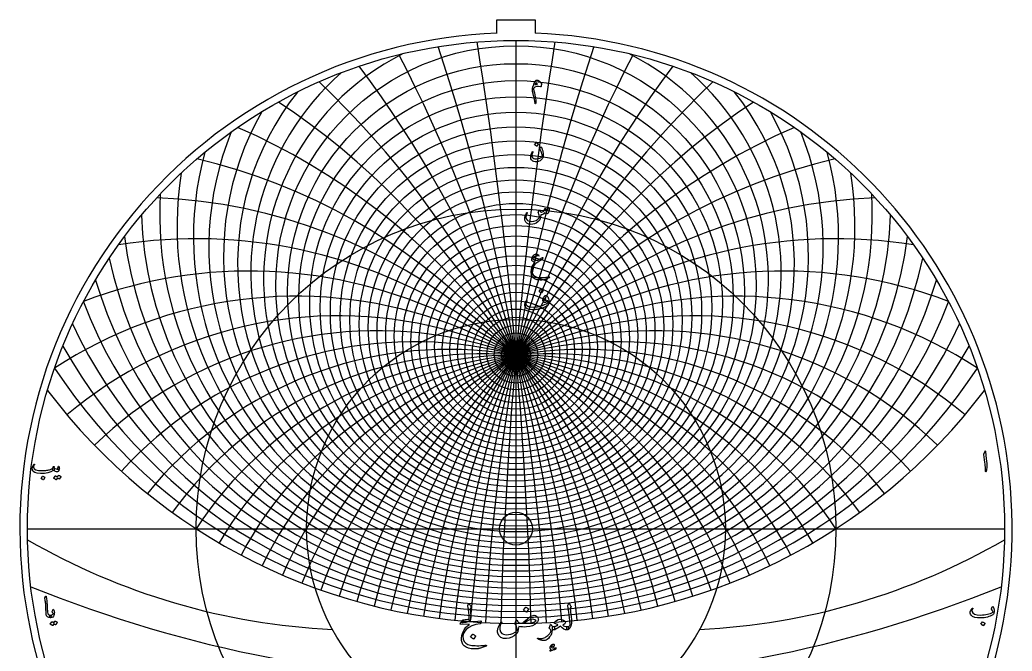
# Model space of a CAD drawing. Header units: millimetres. Extents: x -128 to 128, y -128 to 131.
# Drawn here: x -128 to 127.9, y -31.6 to 131.3 of the extents above; entities that cross this region are included whole.
import ezdxf

# ---------------------------------------------------------------- set-up
doc = ezdxf.new("R2010")
doc.units = ezdxf.units.MM
for name, color, linetype in [('CUT_INNER', 6, 'Continuous'), ('CUT_OUTER', 1, 'Continuous'), ('ENGRAVE', 7, 'Continuous'), ('ENGRAVE_FINE', 8, 'Continuous'), ('TEXT', 5, 'Continuous')]:
    doc.layers.add(name, color=color, linetype=linetype)

msp = doc.modelspace()

# ---------------------------------------------------------------- linework, layer by layer
at = {"layer": 'CUT_INNER'}
msp.add_circle((0, 0), 4.25, dxfattribs=at)
at = {"layer": 'CUT_OUTER'}
for points in [[(-4.9, 131.31), (4.9, 131.31), (4.9, 127.86)], [(-4.9, 127.86), (-4.9, 131.31)]]:
    msp.add_lwpolyline(points, dxfattribs=at)
for start, end in [(92.1944, 185.9767), (185.9764, 87.8052)]:
    msp.add_arc((0, 0), 127.95, start, end, dxfattribs=at)
at = {"layer": 'ENGRAVE'}
for points in [[(0, -126), (0, 126)], [(-126, 0), (126, 0)]]:
    msp.add_lwpolyline(points, dxfattribs=at)
for centre, radius in [((0, 0), 126), ((0, 58.25), 53.21), ((0, 52.78), 40.45), ((0, 0), 82.48), ((0, 49.04), 29.23), ((0, 46.6), 19), ((0, 0), 53.99), ((0, 45.23), 9.36), ((0, 44.78), 1.68)]:
    msp.add_circle(centre, radius, dxfattribs=at)
for centre, radius, start, end in [((0, 66.22), 68.38, 131.1726, 48.8274), ((0, 78.01), 87.41, 170.9343, 9.0657), ((0, 96.3), 113.08, 196.499, 343.501), ((0, -53.56), 98.34, 33, 147), ((0, -53.56), 98.34, 33, 147), ((0, 127.01), 151.44, 217.0703, 322.9297), ((-39.28, 146.59), 172.73, 239.8752, 267.3233), ((39.28, 146.59), 172.73, 272.6767, 300.1248)]:
    msp.add_arc(centre, radius, start, end, dxfattribs=at)
at = {"layer": 'ENGRAVE_FINE'}
for centre, radius in [((0, 62.67), 61.95), ((0, 61.08), 58.92), ((0, 59.62), 56.01), ((0, 56.99), 50.5), ((0, 55.82), 47.87), ((0, 54.73), 45.33), ((0, 53.71), 42.86), ((0, 51.91), 38.1), ((0, 51.1), 35.81), ((0, 50.36), 33.58), ((0, 49.67), 31.38), ((0, 48.45), 27.12), ((0, 47.92), 25.05), ((0, 47.44), 23.01), ((0, 47), 20.99), ((0, 46.25), 17.04), ((0, 45.93), 15.1), ((0, 45.66), 13.17), ((0, 45.42), 11.26), ((0, 45.07), 7.48), ((0, 44.94), 5.6), ((0, 44.85), 3.73), ((0, 44.8), 1.86)]:
    msp.add_circle(centre, radius, dxfattribs=at)
for centre, radius, start, end in [((-1124.08, -53.56), 1128.37, 1.48193, 9.13609), ((-1124.08, -53.56), 1128.37, 1.48193, 9.13609), ((1124.08, -53.56), 1128.37, 170.86391, 178.51807), ((1124.08, -53.56), 1128.37, 170.86391, 178.51807), ((-557.74, -53.56), 566.34, 2.969, 18.3133), ((-557.74, -53.56), 566.34, 2.969, 18.3133), ((557.74, -53.56), 566.34, 161.6867, 177.031), ((557.74, -53.56), 566.34, 161.6867, 177.031), ((0, 64.37), 65.09, 116.5717, 63.4283), ((-367.03, -53.56), 379.97, 4.4665, 27.5739), ((-367.03, -53.56), 379.97, 4.4665, 27.5739), ((367.03, -53.56), 379.97, 152.4261, 175.5335), ((367.03, -53.56), 379.97, 152.4261, 175.5335), ((-270.2, -53.56), 287.54, 5.9797, 36.9623), ((-270.2, -53.56), 287.54, 5.9797, 36.9623), ((270.2, -53.56), 287.54, 143.0377, 174.0203), ((270.2, -53.56), 287.54, 143.0377, 174.0203), ((-210.9, -53.56), 232.7, 7.5143, 46.5263), ((-210.9, -53.56), 232.7, 7.5143, 46.5263), ((210.9, -53.56), 232.7, 133.4737, 172.4857), ((210.9, -53.56), 232.7, 133.4737, 172.4857), ((0, 68.21), 71.81, 141.7366, 38.2634), ((-170.34, -53.56), 196.69, 9.0761, 56.3178), ((-170.34, -53.56), 196.69, 9.0761, 56.3178), ((170.34, -53.56), 196.69, 123.6822, 170.9239), ((170.34, -53.56), 196.69, 123.6822, 170.9239), ((0, 70.37), 75.41, 150.4303, 29.5697), ((0, 72.71), 79.2, 157.984, 22.016), ((-140.45, -53.56), 171.46, 10.6714, 66.3938), ((-140.45, -53.56), 171.46, 10.6714, 66.3938), ((140.45, -53.56), 171.46, 113.6062, 169.3286), ((140.45, -53.56), 171.46, 113.6062, 169.3286), ((0, 75.25), 83.19, 164.7509, 15.2491), ((-117.2, -53.56), 153, 12.3069, 76.8163), ((-117.2, -53.56), 153, 12.3069, 76.8163), ((117.2, -53.56), 153, 103.1837, 167.6931), ((117.2, -53.56), 153, 103.1837, 167.6931), ((-98.34, -53.56), 139.08, 13.99, 87.6507), ((-98.34, -53.56), 139.08, 13.99, 87.6507), ((0, 81.03), 91.89, 176.6642, 3.3358), ((98.34, -53.56), 139.08, 92.3493, 166.01), ((98.34, -53.56), 139.08, 92.3493, 166.01), ((0, 84.33), 96.65, 182.0292, 357.9708), ((-82.52, -53.56), 128.38, 15.7286, 98.9627), ((-82.52, -53.56), 128.38, 15.7286, 98.9627), ((0, 87.94), 101.74, 187.0934, 352.9066), ((82.52, -53.56), 128.38, 81.0373, 164.2714), ((82.52, -53.56), 128.38, 81.0373, 164.2714), ((0, 91.92), 107.2, 191.9044, 348.0956), ((-68.86, -53.56), 120.06, 17.5318, 110.8086), ((-68.86, -53.56), 120.06, 17.5318, 110.8086), ((68.86, -53.56), 120.06, 69.1914, 162.4682), ((68.86, -53.56), 120.06, 69.1914, 162.4682), ((-56.78, -53.56), 113.56, 19.4096, 123.2192), ((-56.78, -53.56), 113.56, 19.4096, 123.2192), ((56.78, -53.56), 113.56, 56.7808, 160.5904), ((56.78, -53.56), 113.56, 56.7808, 160.5904), ((0, 101.16), 119.44, 200.9064, 339.0936), ((-45.86, -53.56), 108.51, 21.3731, 130.1267), ((-45.86, -53.56), 108.51, 21.3731, 130.1267), ((45.86, -53.56), 108.51, 49.8733, 158.6269), ((45.86, -53.56), 108.51, 49.8733, 158.6269), ((0, 106.56), 126.36, 205.1497, 334.8503), ((-35.79, -53.56), 104.66, 23.4353, 134.1397), ((-35.79, -53.56), 104.66, 23.4353, 134.1397), ((35.79, -53.56), 104.66, 45.8603, 156.5647), ((35.79, -53.56), 104.66, 45.8603, 156.5647), ((0, 112.59), 133.92, 209.2481, 330.7519), ((-26.35, -53.56), 101.81, 25.6107, 137.7835), ((-26.35, -53.56), 101.81, 25.6107, 137.7835), ((-17.34, -53.56), 99.86, 27.9163, 141.1126), ((-17.34, -53.56), 99.86, 27.9163, 141.1126), ((17.34, -53.56), 99.86, 38.8874, 152.0837), ((17.34, -53.56), 99.86, 38.8874, 152.0837), ((26.35, -53.56), 101.81, 42.2165, 154.3893), ((26.35, -53.56), 101.81, 42.2165, 154.3893), ((-8.6, -53.56), 98.72, 30.3718, 144.1721), ((-8.6, -53.56), 98.72, 30.3718, 144.1721), ((8.6, -53.56), 98.72, 35.8279, 149.6282), ((8.6, -53.56), 98.72, 35.8279, 149.6282), ((0, 119.36), 142.23, 213.2172, 326.7828), ((0, 293.57), 332.91, 247.9257, 292.0743)]:
    msp.add_arc(centre, radius, start, end, dxfattribs=at)
at = {"layer": 'TEXT'}
for points in [[(4.51, 114.33), (4.53, 114.44), (4.56, 114.56), (4.58, 114.67), (4.61, 114.79), (4.65, 114.9), (4.68, 115.01), (4.73, 115.12), (4.78, 115.23), (4.88, 115.42), (4.99, 115.57), (5.11, 115.68), (5.23, 115.74), (5.41, 115.77), (5.6, 115.74), (5.82, 115.63), (6.05, 115.46), (6.12, 115.4), (6.18, 115.35), (6.24, 115.29), (6.3, 115.23), (6.36, 115.16), (6.41, 115.1), (6.47, 115.03), (6.53, 114.97), (6.55, 114.93), (6.57, 114.89), (6.58, 114.85), (6.58, 114.81), (6.56, 114.67), (6.54, 114.53), (6.51, 114.42), (6.5, 114.32), (6.48, 114.23), (6.47, 114.17), (6.45, 114.12), (6.45, 114.1), (6.42, 114.06), (6.4, 114.04), (6.36, 114.03), (6.32, 114.04), (5.76, 114.12), (5.27, 114.07), (4.86, 113.9), (4.51, 113.6), (4.49, 113.57), (4.48, 113.53), (4.47, 113.49), (4.48, 113.46), (4.61, 112.97), (4.73, 112.46), (4.85, 111.93), (4.96, 111.38), (5.08, 110.64), (5.14, 110.11), (5.11, 109.79), (5.02, 109.67), (4.98, 109.68), (4.94, 109.71), (4.92, 109.77), (4.91, 109.86), (4.89, 110.03), (4.86, 110.22), (4.83, 110.41), (4.8, 110.61), (4.76, 110.82), (4.71, 111.03), (4.66, 111.25), (4.6, 111.48), (4.42, 112.23), (4.29, 112.83), (4.23, 113.27), (4.23, 113.56), (4.25, 113.69), (4.28, 113.81), (4.31, 113.92), (4.34, 114.03), (4.38, 114.12), (4.42, 114.2), (4.47, 114.27), (4.51, 114.33)], [(4.89, 114.6), (4.96, 114.62), (5.03, 114.65), (5.1, 114.67), (5.18, 114.69), (5.26, 114.71), (5.35, 114.73), (5.43, 114.74), (5.52, 114.76), (5.4, 114.85), (5.29, 114.91), (5.2, 114.94), (5.12, 114.94), (5.04, 114.89), (4.97, 114.82), (4.92, 114.72), (4.89, 114.6)], [(6.5, 98.51), (6.56, 98.39), (6.62, 98.26), (6.68, 98.13), (6.74, 97.99), (6.79, 97.85), (6.84, 97.69), (6.88, 97.53), (6.92, 97.37), (6.96, 97.2), (6.99, 97.04), (7.01, 96.87), (7.02, 96.71), (7.02, 96.55), (7.02, 96.39), (7, 96.23), (6.98, 96.07), (6.95, 95.9), (6.9, 95.74), (6.84, 95.6), (6.76, 95.47), (6.51, 95.18), (6.19, 94.95), (5.78, 94.8), (5.29, 94.71), (4.94, 94.7), (4.63, 94.75), (4.37, 94.85), (4.14, 95.01), (3.98, 95.21), (3.86, 95.45), (3.8, 95.72), (3.79, 96.02), (3.83, 96.35), (3.92, 96.66), (4.05, 96.96), (4.23, 97.24), (4.26, 97.28), (4.29, 97.29), (4.31, 97.3), (4.34, 97.29), (4.36, 97.26), (4.37, 97.23), (4.36, 97.19), (4.33, 97.14), (4.15, 96.78), (4.06, 96.46), (4.07, 96.17), (4.16, 95.92), (4.33, 95.71), (4.57, 95.57), (4.88, 95.48), (5.25, 95.45), (5.71, 95.5), (6.12, 95.62), (6.48, 95.81), (6.79, 96.08), (6.79, 96.09), (6.8, 96.11), (6.8, 96.12), (6.8, 96.15), (6.79, 96.33), (6.75, 96.54), (6.69, 96.78), (6.59, 97.05), (6.54, 97.19), (6.49, 97.32), (6.44, 97.44), (6.39, 97.54), (6.34, 97.64), (6.29, 97.73), (6.25, 97.81), (6.21, 97.87), (6.18, 97.91), (6.17, 97.94), (6.17, 97.97), (6.18, 98), (6.39, 98.54), (6.41, 98.57), (6.44, 98.57), (6.47, 98.56), (6.5, 98.51)], [(5.16, 99.6), (5.17, 99.61), (5.18, 99.62), (5.2, 99.62), (5.22, 99.62), (5.36, 99.56), (5.49, 99.49), (5.62, 99.41), (5.73, 99.31), (5.75, 99.3), (5.75, 99.28), (5.75, 99.27), (5.74, 99.25), (5.4, 98.7), (5.39, 98.69), (5.37, 98.69), (5.35, 98.69), (5.33, 98.71), (5.31, 98.72), (5.27, 98.75), (5.23, 98.77), (5.17, 98.81), (5.11, 98.85), (5.02, 98.91), (4.93, 98.96), (4.82, 99.03), (4.8, 99.04), (4.8, 99.05), (4.8, 99.06), (4.8, 99.07)], [(8.28, 82.85), (8.29, 82.89), (8.31, 82.91), (8.33, 82.92), (8.35, 82.93), (8.38, 82.92), (8.41, 82.91), (8.43, 82.89), (8.45, 82.87), (8.49, 82.78), (8.52, 82.66), (8.54, 82.53), (8.54, 82.37), (8.53, 82.12), (8.48, 81.88), (8.4, 81.65), (8.29, 81.43), (8.25, 81.38), (8.21, 81.34), (8.16, 81.31), (8.11, 81.29), (7.94, 81.28), (7.75, 81.31), (7.54, 81.39), (7.32, 81.5), (7.14, 81.25), (6.92, 81.08), (6.67, 81), (6.39, 81), (6.38, 80.85), (6.36, 80.7), (6.35, 80.56), (6.33, 80.43), (6.3, 80.3), (6.27, 80.17), (6.24, 80.05), (6.2, 79.93), (6.11, 79.72), (5.99, 79.52), (5.84, 79.34), (5.66, 79.17), (5.24, 78.89), (4.79, 78.69), (4.32, 78.58), (3.83, 78.55), (3.27, 78.63), (2.83, 78.82), (2.5, 79.14), (2.29, 79.59), (2.27, 79.75), (2.26, 79.94), (2.28, 80.15), (2.32, 80.4), (2.39, 80.67), (2.49, 80.95), (2.61, 81.24), (2.77, 81.55), (2.78, 81.57), (2.79, 81.58), (2.81, 81.59), (2.83, 81.59), (2.85, 81.59), (2.87, 81.58), (2.88, 81.57), (2.9, 81.56), (2.9, 81.54), (2.91, 81.52), (2.9, 81.5), (2.9, 81.48), (2.7, 81.08), (2.58, 80.75), (2.52, 80.49), (2.53, 80.3), (2.72, 79.88), (3, 79.58), (3.4, 79.39), (3.9, 79.32), (4.6, 79.36), (5.19, 79.54), (5.67, 79.85), (6.05, 80.29), (6.04, 80.58), (6, 80.89), (5.9, 81.21), (5.76, 81.55), (5.75, 81.59), (5.74, 81.62), (5.73, 81.65), (5.74, 81.67), (5.78, 81.75), (5.82, 81.83), (5.85, 81.9), (5.89, 81.96), (5.92, 82.02), (5.95, 82.08), (5.98, 82.12), (6, 82.16), (6.02, 82.18), (6.03, 82.19), (6.05, 82.18), (6.07, 82.17), (6.08, 82.16), (6.09, 82.15), (6.11, 82.13), (6.13, 82.1), (6.15, 82.07), (6.17, 82.03), (6.2, 81.99), (6.23, 81.94), (6.28, 81.85), (6.33, 81.78), (6.37, 81.74), (6.4, 81.72), (6.59, 81.71), (6.78, 81.74), (6.97, 81.82), (7.16, 81.95), (7.22, 82.03), (7.29, 82.17), (7.36, 82.37), (7.42, 82.61), (7.43, 82.64), (7.44, 82.66), (7.46, 82.67), (7.48, 82.69), (7.5, 82.69), (7.52, 82.7), (7.54, 82.69), (7.56, 82.69), (7.59, 82.64), (7.6, 82.56), (7.59, 82.43), (7.57, 82.27), (7.72, 82.18), (7.87, 82.12), (8.04, 82.09), (8.22, 82.09), (8.21, 82.14), (8.21, 82.19), (8.2, 82.22), (8.18, 82.24), (8.16, 82.27), (8.15, 82.29), (8.15, 82.31), (8.15, 82.33)], [(5.02, 70.89), (5.13, 70.92), (5.25, 70.92), (5.39, 70.88), (5.53, 70.81), (5.6, 70.77), (5.67, 70.73), (5.73, 70.68), (5.79, 70.64), (5.84, 70.59), (5.88, 70.55), (5.92, 70.5), (5.95, 70.46), (5.97, 70.42), (5.96, 70.39), (5.93, 70.38), (5.86, 70.39), (5.42, 70.42), (5.02, 70.32), (4.65, 70.1), (4.31, 69.76), (4.3, 69.74), (4.3, 69.72), (4.31, 69.69), (4.33, 69.67), (4.6, 69.47), (4.88, 69.34), (5.19, 69.27), (5.52, 69.28), (5.58, 69.29), (5.66, 69.32), (5.75, 69.36), (5.86, 69.42), (6.07, 69.54), (6.25, 69.65), (6.4, 69.75), (6.53, 69.83), (6.64, 69.89), (6.72, 69.94), (6.79, 69.98), (6.82, 70), (6.88, 70.02), (6.9, 70), (6.91, 69.96), (6.89, 69.88), (6.81, 69.67), (6.74, 69.52), (6.68, 69.42), (6.63, 69.37), (6.48, 69.3), (6.33, 69.22), (6.16, 69.12), (5.98, 69.02), (5.8, 68.9), (5.61, 68.77), (5.41, 68.64), (5.2, 68.49), (4.78, 68.11), (4.46, 67.67), (4.24, 67.17), (4.12, 66.61), (4.12, 66.3), (4.17, 66.01), (4.27, 65.75), (4.43, 65.5), (4.82, 65.18), (5.4, 64.95), (6.17, 64.84), (7.12, 64.82), (7.27, 64.83), (7.43, 64.84), (7.6, 64.86), (7.78, 64.88), (7.97, 64.9), (8.17, 64.93), (8.38, 64.96), (8.61, 65), (8.65, 65.01), (8.68, 65), (8.69, 64.99), (8.7, 64.98), (8.67, 64.91), (8.52, 64.79), (8.27, 64.64), (7.91, 64.46), (7.69, 64.35), (7.5, 64.28), (7.34, 64.23), (7.2, 64.2), (6.69, 64.16), (6.23, 64.16), (5.81, 64.19), (5.44, 64.25), (4.75, 64.51), (4.26, 64.92), (3.98, 65.49), (3.9, 66.21), (3.99, 66.97), (4.18, 67.65), (4.47, 68.23), (4.88, 68.72), (4.62, 68.83), (4.4, 68.95), (4.24, 69.07), (4.12, 69.2), (4.09, 69.25), (4.07, 69.3), (4.06, 69.36), (4.06, 69.42), (4.08, 69.59), (4.12, 69.75), (4.17, 69.9), (4.24, 70.05), (4.41, 70.33), (4.6, 70.57), (4.8, 70.75), (5.02, 70.89)], [(6.33, 61.75), (6.33, 61.76), (6.35, 61.77), (6.36, 61.77), (6.38, 61.77), (6.52, 61.71), (6.66, 61.64), (6.78, 61.56), (6.9, 61.46), (6.91, 61.45), (6.92, 61.43), (6.91, 61.42), (6.91, 61.4), (6.56, 60.85), (6.55, 60.84), (6.54, 60.84), (6.52, 60.84), (6.49, 60.86), (6.47, 60.87), (6.44, 60.9), (6.4, 60.92), (6.34, 60.96), (6.27, 61), (6.19, 61.06), (6.09, 61.11), (5.98, 61.18), (5.97, 61.19), (5.96, 61.2), (5.96, 61.21), (5.97, 61.22)], [(7.61, 60.2), (7.75, 60.21), (7.9, 60.15), (8.04, 60.03), (8.18, 59.84), (8.31, 59.6), (8.41, 59.31), (8.47, 58.97), (8.51, 58.58), (8.51, 58.44), (8.5, 58.31), (8.48, 58.19), (8.44, 58.08), (8.31, 57.86), (8.12, 57.65), (7.87, 57.45), (7.54, 57.26), (7.36, 57.17), (7.18, 57.09), (6.98, 57.01), (6.79, 56.94), (6.58, 56.87), (6.37, 56.81), (6.15, 56.75), (5.93, 56.69), (5.7, 56.65), (5.48, 56.6), (5.26, 56.57), (5.05, 56.54), (4.84, 56.51), (4.64, 56.5), (4.44, 56.49), (4.25, 56.48), (3.44, 56.55), (2.84, 56.76), (2.46, 57.12), (2.3, 57.62), (2.29, 57.74), (2.3, 57.87), (2.32, 58.02), (2.35, 58.19), (2.4, 58.37), (2.47, 58.55), (2.55, 58.72), (2.66, 58.89), (2.68, 58.9), (2.69, 58.92), (2.72, 58.93), (2.74, 58.93), (2.76, 58.93), (2.78, 58.92), (2.8, 58.9), (2.81, 58.88), (2.81, 58.85), (2.81, 58.83), (2.8, 58.81), (2.79, 58.79), (2.59, 58.41), (2.53, 58.08), (2.59, 57.8), (2.79, 57.59), (3.22, 57.36), (3.77, 57.23), (4.42, 57.19), (5.18, 57.24), (5.51, 57.29), (5.85, 57.35), (6.18, 57.43), (6.52, 57.53), (6.85, 57.64), (7.19, 57.77), (7.52, 57.92), (7.86, 58.08), (8.03, 58.18), (8.17, 58.29), (8.26, 58.41), (8.31, 58.54), (8.28, 58.62), (8.24, 58.7), (8.19, 58.78), (8.12, 58.84), (8.11, 58.85), (8.1, 58.84), (8.09, 58.83), (8.07, 58.81), (7.97, 58.64), (7.85, 58.51), (7.72, 58.43), (7.58, 58.38), (7.32, 58.38), (7.12, 58.46), (6.98, 58.61), (6.9, 58.85), (6.9, 59.06), (6.97, 59.31), (7.11, 59.61), (7.31, 59.96), (7.38, 60.05), (7.45, 60.11), (7.53, 60.17), (7.61, 60.2)], [(7.69, 59.18), (7.72, 59.21), (7.72, 59.24), (7.71, 59.27), (7.68, 59.31), (7.56, 59.39), (7.45, 59.4), (7.36, 59.36), (7.28, 59.26), (7.27, 59.23), (7.26, 59.2), (7.27, 59.18), (7.28, 59.16), (7.39, 59.1), (7.49, 59.08), (7.59, 59.1), (7.69, 59.18)], [(120.9, 19.89), (120.98, 20.03), (121.03, 20.08), (121.08, 20.04), (121.11, 19.91), (121.29, 18.01), (121.39, 16.85), (121.42, 15.92), (121.36, 15.22), (121.22, 14.76), (121.19, 14.72), (121.17, 14.7), (121.15, 14.7), (121.13, 14.71), (121.12, 14.73), (121.11, 14.76), (121.1, 14.8), (121.1, 14.84), (121.1, 15.18), (121.09, 15.53), (121.06, 15.91), (121.01, 16.31), (121, 16.41), (120.97, 16.69), (120.92, 17.15), (120.85, 17.78), (120.68, 19.18), (120.67, 19.25), (120.68, 19.32), (120.69, 19.39), (120.71, 19.44)], [(-119.16, 15.73), (-119.15, 15.72), (-119.14, 15.72), (-119.14, 15.71), (-119.13, 15.71), (-119.13, 15.71), (-119.12, 15.7), (-119.11, 15.69), (-119.1, 15.69), (-119.04, 15.61), (-119.02, 15.51), (-119.03, 15.37), (-119.08, 15.21), (-119.13, 15.11), (-119.18, 15.04), (-119.23, 15.02), (-119.28, 15.03), (-119.3, 15.04), (-119.32, 15.05), (-119.34, 15.05), (-119.35, 15.04), (-119.99, 14.69), (-120.75, 14.44), (-121.63, 14.3), (-122.64, 14.26), (-123.45, 14.33), (-124.06, 14.52), (-124.48, 14.82), (-124.69, 15.24), (-124.73, 15.44), (-124.74, 15.63), (-124.72, 15.83), (-124.67, 16.03), (-124.61, 16.2), (-124.53, 16.36), (-124.44, 16.51), (-124.34, 16.64), (-124.32, 16.66), (-124.3, 16.67), (-124.28, 16.67), (-124.25, 16.67), (-124.23, 16.66), (-124.21, 16.65), (-124.2, 16.63), (-124.19, 16.62), (-124.19, 16.6), (-124.19, 16.58), (-124.2, 16.55), (-124.21, 16.52), (-124.33, 16.36), (-124.4, 16.2), (-124.44, 16.04), (-124.43, 15.89), (-124.25, 15.51), (-123.82, 15.23), (-123.15, 15.06), (-122.23, 15.01), (-121.98, 15.01), (-121.73, 15.02), (-121.48, 15.04), (-121.23, 15.07), (-120.98, 15.1), (-120.74, 15.15), (-120.5, 15.2), (-120.26, 15.25), (-120.03, 15.32), (-119.84, 15.39), (-119.69, 15.45), (-119.58, 15.52), (-119.54, 15.55), (-119.51, 15.59), (-119.47, 15.64), (-119.44, 15.7), (-119.41, 15.77), (-119.38, 15.84), (-119.36, 15.91), (-119.33, 16), (-119.32, 16.02), (-119.3, 16.04), (-119.28, 16.06), (-119.25, 16.07), (-119.22, 16.08), (-119.19, 16.08), (-119.17, 16.07), (-119.14, 16.05), (-119.12, 16.03), (-119.11, 15.99), (-119.11, 15.96), (-119.11, 15.91)], [(-119.39, 15.11), (-119.48, 15.19), (-119.52, 15.29), (-119.52, 15.41), (-119.48, 15.55), (-119.4, 15.67), (-119.33, 15.75), (-119.26, 15.78), (-119.2, 15.76), (-118.91, 15.56), (-118.62, 15.43), (-118.33, 15.35), (-118.04, 15.33), (-118.03, 15.33), (-118.02, 15.34), (-118.01, 15.35), (-118.01, 15.36), (-118.02, 15.39), (-118.04, 15.43), (-118.08, 15.48), (-118.13, 15.54), (-118.14, 15.56), (-118.14, 15.58), (-118.15, 15.6), (-118.14, 15.62), (-117.96, 16.15), (-117.95, 16.17), (-117.94, 16.19), (-117.93, 16.2), (-117.91, 16.2), (-117.9, 16.2), (-117.89, 16.19), (-117.87, 16.18), (-117.87, 16.16), (-117.81, 15.99), (-117.77, 15.81), (-117.76, 15.64), (-117.77, 15.47), (-117.81, 15.26), (-117.86, 15.09), (-117.93, 14.95), (-118.01, 14.86), (-118.07, 14.81), (-118.12, 14.77), (-118.17, 14.75), (-118.21, 14.74), (-118.47, 14.73), (-118.76, 14.79), (-119.06, 14.92), (-119.39, 15.11)], [(-122.09, 13.57), (-122.08, 13.58), (-122.07, 13.59), (-122.05, 13.59), (-122.03, 13.59), (-121.88, 13.53), (-121.74, 13.45), (-121.61, 13.37), (-121.48, 13.26), (-121.47, 13.25), (-121.46, 13.23), (-121.47, 13.22), (-121.47, 13.2), (-121.84, 12.61), (-121.85, 12.6), (-121.87, 12.6), (-121.89, 12.6), (-121.92, 12.62), (-121.94, 12.64), (-121.97, 12.66), (-122.02, 12.69), (-122.08, 12.73), (-122.15, 12.78), (-122.24, 12.83), (-122.34, 12.89), (-122.46, 12.96), (-122.47, 12.97), (-122.48, 12.99), (-122.48, 13), (-122.47, 13.01)], [(-118.01, 13.79), (-118, 13.8), (-117.99, 13.81), (-117.97, 13.81), (-117.95, 13.81), (-117.88, 13.78), (-117.8, 13.75), (-117.73, 13.71), (-117.66, 13.67), (-117.59, 13.63), (-117.53, 13.59), (-117.46, 13.54), (-117.4, 13.49), (-117.39, 13.47), (-117.38, 13.46), (-117.39, 13.44), (-117.39, 13.42), (-117.77, 12.83), (-117.78, 12.82), (-117.79, 12.82), (-117.81, 12.83), (-117.84, 12.85), (-117.85, 12.86), (-117.88, 12.88), (-117.92, 12.9), (-117.97, 12.94), (-118.03, 12.97), (-118.1, 13.01), (-118.18, 13.06), (-118.28, 13.12), (-118.57, 12.66), (-118.58, 12.65), (-118.6, 12.64), (-118.62, 12.65), (-118.65, 12.67), (-118.67, 12.68), (-118.7, 12.71), (-118.75, 12.74), (-118.81, 12.78), (-118.88, 12.82), (-118.97, 12.88), (-119.07, 12.94), (-119.19, 13.01), (-119.2, 13.02), (-119.21, 13.03), (-119.21, 13.04), (-119.2, 13.06), (-118.82, 13.62), (-118.81, 13.63), (-118.8, 13.64), (-118.78, 13.64), (-118.76, 13.64), (-118.69, 13.61), (-118.63, 13.59), (-118.57, 13.56), (-118.51, 13.53), (-118.45, 13.5), (-118.4, 13.46), (-118.34, 13.42), (-118.29, 13.38)], [(-121.24, -17.38), (-121.22, -17.36), (-121.21, -17.34), (-121.2, -17.34), (-121.18, -17.34), (-121.17, -17.35), (-121.15, -17.38), (-121.14, -17.43), (-121.12, -17.5), (-121.06, -18.08), (-121.01, -18.61), (-120.97, -19.1), (-120.94, -19.55), (-120.92, -19.93), (-120.9, -20.28), (-120.89, -20.58), (-120.87, -20.84), (-120.86, -21.07), (-120.85, -21.25), (-120.84, -21.4), (-120.84, -21.5), (-120.77, -21.82), (-120.62, -22.05), (-120.38, -22.2), (-120.06, -22.26), (-119.97, -22.28), (-119.92, -22.34), (-119.89, -22.42), (-119.9, -22.54), (-119.94, -22.72), (-119.98, -22.85), (-120.02, -22.93), (-120.06, -22.96), (-120.51, -22.9), (-120.84, -22.72), (-121.05, -22.43), (-121.15, -22.01), (-121.16, -21.82), (-121.17, -21.62), (-121.19, -21.42), (-121.2, -21.22), (-121.21, -21.02), (-121.21, -20.82), (-121.22, -20.62), (-121.23, -20.42), (-121.25, -20.04), (-121.27, -19.69), (-121.29, -19.38), (-121.32, -19.11), (-121.36, -18.86), (-121.41, -18.58), (-121.45, -18.29), (-121.51, -17.98), (-121.52, -17.92), (-121.52, -17.87), (-121.51, -17.83), (-121.49, -17.79)], [(-12.04, -22.98), (-12.06, -22.7), (-12.09, -22.41), (-12.12, -22.1), (-12.15, -21.78), (-12.19, -21.44), (-12.24, -21.09), (-12.29, -20.72), (-12.34, -20.33), (-12.46, -19.93), (-12.46, -19.88), (-12.45, -19.83), (-12.44, -19.78), (-12.42, -19.74), (-12.41, -19.71), (-12.39, -19.68), (-12.37, -19.65), (-12.34, -19.6), (-12.31, -19.55), (-12.27, -19.49), (-12.23, -19.42), (-12.18, -19.34), (-12.16, -19.32), (-12.14, -19.3), (-12.12, -19.29), (-12.09, -19.28), (-12.07, -19.29), (-12.05, -19.3), (-12.04, -19.33), (-12.02, -19.36), (-11.96, -19.55), (-11.86, -19.73), (-11.74, -19.91), (-11.6, -20.09), (-11.56, -20.13), (-11.55, -20.18), (-11.56, -20.23), (-11.59, -20.28), (-11.79, -20.56), (-11.81, -20.59), (-11.82, -20.64), (-11.82, -20.7), (-11.82, -20.76), (-11.71, -21.71), (-11.67, -22.47), (-11.69, -23.05), (-11.78, -23.43), (-12, -23.75), (-12.39, -23.99), (-12.93, -24.15), (-13.64, -24.24), (-13.9, -24.22), (-14.03, -24.14), (-14.03, -23.99), (-13.89, -23.77), (-13.87, -23.74), (-13.84, -23.72), (-13.82, -23.69), (-13.8, -23.66), (-13.78, -23.64), (-13.76, -23.61), (-13.74, -23.58), (-13.72, -23.56), (-13.67, -23.51), (-13.61, -23.48), (-13.54, -23.46), (-13.47, -23.45), (-13.12, -23.44), (-12.81, -23.42), (-12.55, -23.38), (-12.32, -23.34), (-12.2, -23.29), (-12.11, -23.21), (-12.06, -23.11), (-12.04, -22.98)], [(2.43, -20.28), (2.45, -20.27), (2.46, -20.26), (2.48, -20.26), (2.51, -20.26), (2.7, -20.34), (2.88, -20.43), (3.04, -20.54), (3.2, -20.67), (3.21, -20.69), (3.22, -20.7), (3.22, -20.72), (3.21, -20.74), (2.75, -21.48), (2.74, -21.5), (2.71, -21.5), (2.69, -21.49), (2.66, -21.47), (2.63, -21.45), (2.59, -21.42), (2.53, -21.38), (2.45, -21.33), (2.36, -21.28), (2.25, -21.21), (2.12, -21.13), (1.98, -21.04), (1.96, -21.03), (1.95, -21.01), (1.95, -21), (1.96, -20.99)], [(13.39, -19.71), (13.45, -19.55), (13.5, -19.43), (13.54, -19.33), (13.56, -19.27), (13.58, -19.23), (13.6, -19.21), (13.63, -19.19), (13.66, -19.19), (13.7, -19.19), (13.72, -19.21), (13.75, -19.24), (13.77, -19.28), (13.85, -19.49), (13.94, -19.68), (14.05, -19.84), (14.18, -19.99), (14.22, -20.04), (14.23, -20.09), (14.21, -20.15), (14.17, -20.21), (13.96, -20.51), (13.97, -20.65), (13.99, -20.78), (14, -20.91), (14.02, -21.03), (14.03, -21.16), (14.05, -21.28), (14.06, -21.4), (14.08, -21.52), (14.21, -22.6), (14.29, -23.45), (14.32, -24.07), (14.3, -24.44), (14.12, -25.12), (13.88, -25.62), (13.58, -25.95), (13.23, -26.1), (13.22, -26.1), (13.21, -26.1), (13.2, -26.1), (13.2, -26.1), (13.14, -26.04), (13.1, -25.92), (13.08, -25.72), (13.09, -25.46), (13.1, -25.36), (13.12, -25.29), (13.17, -25.24), (13.23, -25.22), (13.48, -25.18), (13.68, -25.09), (13.85, -24.96), (13.97, -24.79), (13.96, -24.59), (13.95, -24.36), (13.92, -24.1), (13.9, -23.81), (13.86, -23.5), (13.82, -23.16), (13.78, -22.8), (13.73, -22.41), (13.68, -22.03), (13.64, -21.68), (13.6, -21.38), (13.56, -21.11), (13.53, -20.88), (13.51, -20.7), (13.49, -20.55), (13.48, -20.43), (13.38, -19.88), (13.38, -19.83), (13.38, -19.78), (13.38, -19.74), (13.39, -19.71)], [(122.98, -20.08), (123.04, -20.14), (123.08, -20.22), (123.13, -20.29), (123.17, -20.38), (123.2, -20.47), (123.23, -20.57), (123.26, -20.67), (123.28, -20.78), (123.31, -21), (123.31, -21.22), (123.3, -21.44), (123.26, -21.65), (123.21, -21.84), (123.14, -21.99), (123.05, -22.11), (122.95, -22.19), (122.63, -22.36), (122.3, -22.51), (121.94, -22.64), (121.56, -22.76), (121.16, -22.85), (120.75, -22.93), (120.31, -22.98), (119.86, -23.01), (119, -23), (118.3, -22.88), (117.76, -22.66), (117.36, -22.32), (117.2, -22.05), (117.13, -21.76), (117.14, -21.46), (117.24, -21.13), (117.27, -21.06), (117.31, -20.99), (117.36, -20.92), (117.41, -20.84), (117.46, -20.76), (117.52, -20.69), (117.59, -20.61), (117.66, -20.53), (117.68, -20.5), (117.71, -20.49), (117.73, -20.48), (117.76, -20.49), (117.78, -20.5), (117.79, -20.51), (117.8, -20.53), (117.81, -20.55), (117.82, -20.57), (117.82, -20.59), (117.81, -20.62), (117.79, -20.64), (117.72, -20.71), (117.66, -20.8), (117.61, -20.88), (117.57, -20.97), (117.53, -21.05), (117.52, -21.13), (117.51, -21.21), (117.53, -21.29), (117.77, -21.72), (118.22, -22.03), (118.89, -22.21), (119.77, -22.25), (120.26, -22.23), (120.72, -22.19), (121.16, -22.13), (121.57, -22.05), (121.97, -21.94), (122.34, -21.82), (122.69, -21.67), (123.02, -21.49), (122.98, -21.34), (122.91, -21.16), (122.8, -20.96), (122.64, -20.75), (122.64, -20.73), (122.64, -20.69), (122.65, -20.64), (122.66, -20.57), (122.66, -20.56), (122.67, -20.55), (122.67, -20.55), (122.67, -20.54), (122.69, -20.44), (122.73, -20.33), (122.78, -20.21), (122.84, -20.08), (122.86, -20.04), (122.9, -20.02), (122.94, -20.04), (122.98, -20.08)], [(-119.6, -21.32), (-119.38, -20.84), (-119.35, -20.79), (-119.32, -20.77), (-119.28, -20.79), (-119.24, -20.84), (-119.17, -20.98), (-119.12, -21.14), (-119.08, -21.29), (-119.06, -21.46), (-119.05, -21.63), (-119.06, -21.81), (-119.08, -22), (-119.13, -22.2), (-119.25, -22.53), (-119.45, -22.77), (-119.72, -22.91), (-120.06, -22.96), (-120.1, -22.93), (-120.14, -22.86), (-120.18, -22.74), (-120.22, -22.56), (-120.24, -22.47), (-120.23, -22.39), (-120.22, -22.34), (-120.19, -22.29), (-120.16, -22.28), (-120.13, -22.27), (-120.1, -22.26), (-120.06, -22.26), (-119.85, -22.25), (-119.66, -22.21), (-119.5, -22.13), (-119.37, -22.01), (-119.37, -22), (-119.37, -21.99), (-119.37, -21.98), (-119.37, -21.96), (-119.4, -21.85), (-119.45, -21.74), (-119.51, -21.63), (-119.58, -21.51), (-119.61, -21.47), (-119.62, -21.42), (-119.61, -21.37), (-119.6, -21.32)], [(4.7, -22.29), (5.04, -22.34), (5.32, -22.5), (5.56, -22.77), (5.74, -23.14), (5.76, -23.29), (5.75, -23.45), (5.7, -23.63), (5.61, -23.82), (5.51, -24.01), (5.41, -24.16), (5.33, -24.29), (5.26, -24.38), (4.84, -24.73), (4.26, -25), (3.54, -25.2), (2.67, -25.31), (2.14, -25.34), (1.64, -25.33), (1.16, -25.28), (0.7, -25.2), (0.59, -25.9), (0.45, -26.48), (0.28, -26.91), (0.08, -27.2), (-0.45, -27.65), (-1.05, -27.98), (-1.73, -28.21), (-2.47, -28.31), (-3.26, -28.27), (-3.89, -28.05), (-4.36, -27.63), (-4.67, -27.02), (-4.7, -26.93), (-4.72, -26.83), (-4.73, -26.73), (-4.75, -26.62), (-4.75, -26.51), (-4.75, -26.4), (-4.74, -26.28), (-4.73, -26.16), (-4.69, -25.95), (-4.65, -25.74), (-4.6, -25.54), (-4.53, -25.34), (-4.46, -25.14), (-4.38, -24.94), (-4.29, -24.75), (-4.2, -24.57), (-4.15, -24.49), (-4.11, -24.42), (-4.07, -24.35), (-4.03, -24.29), (-3.99, -24.22), (-3.95, -24.17), (-3.91, -24.11), (-3.88, -24.06), (-3.85, -24.03), (-3.83, -24.02), (-3.8, -24.01), (-3.77, -24.01), (-3.74, -24.03), (-3.72, -24.04), (-3.7, -24.06), (-3.69, -24.08), (-3.69, -24.11), (-3.69, -24.14), (-3.7, -24.17), (-3.71, -24.2), (-3.78, -24.31), (-3.85, -24.42), (-3.91, -24.55), (-3.97, -24.69), (-4.1, -25.05), (-4.18, -25.39), (-4.2, -25.7), (-4.19, -26), (-4, -26.56), (-3.67, -26.97), (-3.2, -27.22), (-2.57, -27.32), (-1.96, -27.3), (-1.37, -27.18), (-0.8, -26.98), (-0.25, -26.7), (-0.08, -26.58), (0.07, -26.43), (0.19, -26.26), (0.29, -26.07), (0.3, -26.04), (0.3, -26.01), (0.3, -25.97), (0.3, -25.92), (0.21, -25.49), (0.1, -25.11), (-0.04, -24.78), (-0.2, -24.51), (-0.23, -24.46), (-0.25, -24.41), (-0.25, -24.38), (-0.25, -24.34), (0.05, -23.55), (0.1, -23.49), (0.14, -23.47), (0.18, -23.48), (0.22, -23.52), (0.58, -24.13), (0.77, -24.22), (1.01, -24.29), (1.31, -24.34), (1.67, -24.36), (2.09, -23.95), (2.51, -23.57), (2.94, -23.22), (3.36, -22.9), (3.77, -22.63), (4.13, -22.44), (4.44, -22.33), (4.7, -22.29)], [(-118.91, -23.83), (-118.9, -23.82), (-118.89, -23.82), (-118.87, -23.82), (-118.85, -23.82), (-118.77, -23.85), (-118.7, -23.88), (-118.63, -23.91), (-118.56, -23.95), (-118.49, -23.99), (-118.42, -24.03), (-118.36, -24.08), (-118.3, -24.13), (-118.28, -24.15), (-118.28, -24.17), (-118.28, -24.19), (-118.29, -24.2), (-118.66, -24.79), (-118.67, -24.8), (-118.69, -24.8), (-118.71, -24.79), (-118.73, -24.78), (-118.75, -24.76), (-118.78, -24.74), (-118.81, -24.72), (-118.86, -24.69), (-118.92, -24.65), (-118.99, -24.61), (-119.08, -24.56), (-119.17, -24.51), (-119.47, -24.96), (-119.48, -24.98), (-119.5, -24.98), (-119.52, -24.97), (-119.54, -24.96), (-119.57, -24.94), (-119.6, -24.92), (-119.65, -24.89), (-119.71, -24.85), (-119.78, -24.8), (-119.87, -24.75), (-119.97, -24.68), (-120.09, -24.61), (-120.1, -24.6), (-120.1, -24.59), (-120.1, -24.58), (-120.09, -24.57), (-119.71, -24), (-119.7, -23.99), (-119.69, -23.99), (-119.67, -23.99), (-119.65, -23.99), (-119.59, -24.01), (-119.52, -24.03), (-119.46, -24.06), (-119.4, -24.09), (-119.35, -24.13), (-119.29, -24.16), (-119.24, -24.2), (-119.19, -24.24)], [(-13.03, -23.84), (-11.79, -23.88), (-10.72, -23.89), (-9.81, -23.85), (-9.07, -23.78), (-9.05, -23.78), (-9.03, -23.78), (-9.01, -23.79), (-9, -23.8), (-8.99, -23.81), (-8.98, -23.83), (-8.98, -23.85), (-8.99, -23.87), (-9, -23.96), (-9.02, -24.04), (-9.04, -24.11), (-9.06, -24.18), (-9.07, -24.24), (-9.09, -24.29), (-9.11, -24.34), (-9.12, -24.37), (-9.15, -24.43), (-9.19, -24.48), (-9.23, -24.51), (-9.28, -24.52), (-10.39, -24.72), (-11.37, -25.04), (-12.19, -25.47), (-12.88, -26.02), (-13.22, -26.41), (-13.47, -26.83), (-13.63, -27.27), (-13.69, -27.73), (-13.63, -28.46), (-13.39, -29.05), (-12.98, -29.51), (-12.39, -29.83), (-12.09, -29.93), (-11.75, -30.01), (-11.38, -30.07), (-10.99, -30.12), (-10.56, -30.15), (-10.11, -30.17), (-9.62, -30.17), (-9.11, -30.15), (-8.93, -30.14), (-8.75, -30.13), (-8.57, -30.12), (-8.4, -30.1), (-8.23, -30.09), (-8.07, -30.07), (-7.91, -30.05), (-7.76, -30.03), (-7.71, -30.03), (-7.68, -30.04), (-7.66, -30.07), (-7.65, -30.11), (-7.65, -30.16), (-7.66, -30.2), (-7.68, -30.22), (-7.71, -30.24), (-7.98, -30.35), (-8.24, -30.46), (-8.48, -30.55), (-8.71, -30.63), (-8.93, -30.71), (-9.13, -30.77), (-9.31, -30.82), (-9.48, -30.87), (-9.64, -30.9), (-9.79, -30.93), (-9.94, -30.95), (-10.08, -30.97), (-10.23, -30.99), (-10.36, -31), (-10.5, -31), (-10.63, -31), (-11.53, -30.93), (-12.29, -30.78), (-12.89, -30.54), (-13.34, -30.23), (-13.67, -29.83), (-13.9, -29.37), (-14.04, -28.84), (-14.07, -28.24), (-13.97, -27.5), (-13.74, -26.79), (-13.39, -26.09), (-12.9, -25.42), (-12.7, -25.21), (-12.49, -25.02), (-12.24, -24.83), (-11.98, -24.65), (-14.32, -24.63), (-14.37, -24.61), (-14.4, -24.57), (-14.39, -24.5), (-14.35, -24.42), (-14.27, -24.3), (-14.2, -24.19), (-14.13, -24.1), (-14.08, -24.01), (-14.03, -23.94), (-13.98, -23.89), (-13.95, -23.84), (-13.92, -23.81), (-13.86, -23.81), (-13.69, -23.81), (-13.41, -23.82), (-13.03, -23.84)], [(5.17, -23.72), (4.88, -23.5), (4.57, -23.36), (4.24, -23.31), (3.9, -23.36), (3.54, -23.49), (3.12, -23.7), (2.65, -23.99), (2.12, -24.37), (3.08, -24.38), (3.91, -24.27), (4.6, -24.05), (5.17, -23.72)], [(8.6, -25.5), (8.9, -24.72), (8.93, -24.66), (8.96, -24.63), (8.99, -24.63), (9.02, -24.66), (9.11, -24.8), (9.18, -24.91), (9.26, -25.01), (9.33, -25.09), (9.41, -25.15), (9.5, -25.19), (9.6, -25.22), (9.7, -25.22), (9.8, -25.25), (9.88, -25.33), (9.92, -25.46), (9.93, -25.65), (9.92, -25.84), (9.88, -25.97), (9.8, -26.06), (9.7, -26.1), (9.62, -26.1), (9.54, -26.1), (9.46, -26.1), (9.38, -26.1), (9.37, -26.1), (9.36, -26.11), (9.34, -26.13), (9.33, -26.15), (9.28, -26.61), (9.15, -27.06), (8.95, -27.49), (8.68, -27.9), (8.37, -28.27), (8.07, -28.54), (7.78, -28.71), (7.5, -28.79), (7.24, -28.81), (7.01, -28.81), (6.79, -28.79), (6.6, -28.76), (6.5, -28.73), (6.4, -28.7), (6.29, -28.66), (6.17, -28.62), (6.05, -28.57), (5.93, -28.52), (5.79, -28.46), (5.66, -28.39), (5.62, -28.37), (5.6, -28.35), (5.58, -28.33), (5.57, -28.31), (5.56, -28.28), (5.56, -28.26), (5.57, -28.24), (5.59, -28.22), (5.61, -28.21), (5.63, -28.21), (5.66, -28.21), (5.69, -28.21), (5.99, -28.28), (6.28, -28.31), (6.54, -28.31), (6.79, -28.27), (7.03, -28.21), (7.27, -28.12), (7.5, -28.01), (7.73, -27.88), (7.96, -27.73), (8.17, -27.55), (8.39, -27.36), (8.6, -27.14), (8.76, -26.94), (8.88, -26.75), (8.97, -26.55), (9.03, -26.36), (9.02, -26.22), (8.94, -26.07), (8.82, -25.89), (8.64, -25.7), (8.61, -25.66), (8.59, -25.61), (8.59, -25.56), (8.6, -25.5)], [(13.23, -25.22), (13.38, -25.25), (13.47, -25.31), (13.52, -25.41), (13.52, -25.56), (13.48, -25.79), (13.41, -25.96), (13.33, -26.06), (13.23, -26.1), (12.79, -26.05), (12.34, -25.88), (11.89, -25.56), (11.44, -25.1), (10.88, -25.54), (10.4, -25.85), (10, -26.04), (9.69, -26.1), (9.59, -26.07), (9.51, -26), (9.44, -25.89), (9.39, -25.73), (9.38, -25.51), (9.42, -25.36), (9.53, -25.26), (9.69, -25.22), (9.84, -25.21), (9.99, -25.19), (10.13, -25.15), (10.28, -25.11), (10.42, -25.05), (10.56, -24.99), (10.7, -24.91), (10.83, -24.83), (10.67, -24.69), (10.46, -24.58), (10.23, -24.5), (9.95, -24.44), (9.93, -24.43), (9.91, -24.41), (9.9, -24.38), (9.9, -24.33), (9.95, -24.19), (10.05, -24.02), (10.2, -23.84), (10.41, -23.65), (10.84, -23.39), (11.29, -23.3), (11.77, -23.37), (12.28, -23.6), (12.49, -23.75), (12.64, -23.89), (12.72, -24.04), (12.74, -24.18), (12.69, -24.33), (12.56, -24.5), (12.35, -24.68), (12.06, -24.88), (12.27, -25.03), (12.53, -25.14), (12.85, -25.2), (13.23, -25.22)], [(120.28, -24.02), (120.29, -24.01), (120.31, -24), (120.32, -24), (120.34, -24), (120.5, -24.06), (120.64, -24.14), (120.77, -24.23), (120.89, -24.33), (120.91, -24.34), (120.91, -24.36), (120.91, -24.37), (120.9, -24.39), (120.54, -24.98), (120.52, -24.99), (120.51, -25), (120.49, -24.99), (120.46, -24.97), (120.44, -24.96), (120.4, -24.93), (120.36, -24.9), (120.3, -24.86), (120.23, -24.82), (120.14, -24.76), (120.04, -24.7), (119.92, -24.63), (119.9, -24.62), (119.9, -24.61), (119.9, -24.6), (119.9, -24.58)], [(-11.22, -27.23), (-11.21, -27.22), (-11.19, -27.21), (-11.17, -27.21), (-11.14, -27.21), (-10.96, -27.28), (-10.78, -27.38), (-10.61, -27.49), (-10.46, -27.61), (-10.44, -27.63), (-10.43, -27.65), (-10.44, -27.67), (-10.45, -27.69), (-10.9, -28.43), (-10.92, -28.45), (-10.94, -28.45), (-10.97, -28.44), (-11, -28.42), (-11.03, -28.4), (-11.07, -28.37), (-11.13, -28.33), (-11.2, -28.28), (-11.29, -28.22), (-11.4, -28.16), (-11.53, -28.08), (-11.68, -27.99), (-11.7, -27.98), (-11.7, -27.96), (-11.7, -27.95), (-11.7, -27.93)], [(10.1, -31.15), (10.01, -31.17), (9.92, -31.19), (9.84, -31.2), (9.77, -31.22), (9.7, -31.23), (9.64, -31.25), (9.59, -31.26), (9.54, -31.28), (9.5, -31.29), (9.45, -31.31), (9.38, -31.34), (9.31, -31.37), (9.23, -31.4), (9.14, -31.44), (9.04, -31.48), (8.93, -31.53), (8.89, -31.54), (8.85, -31.54), (8.82, -31.53), (8.8, -31.5), (8.78, -31.43), (8.82, -31.35), (8.92, -31.25), (9.08, -31.14), (8.96, -31.08), (8.87, -31), (8.81, -30.92), (8.78, -30.84), (8.77, -30.68), (8.81, -30.51), (8.89, -30.32), (9.02, -30.12), (9.18, -29.94), (9.34, -29.82), (9.5, -29.75), (9.67, -29.74), (9.76, -29.76), (9.83, -29.81), (9.86, -29.88), (9.86, -29.98), (9.85, -30.09), (9.82, -30.19), (9.78, -30.28), (9.73, -30.36), (9.68, -30.42), (9.64, -30.44), (9.6, -30.44), (9.56, -30.4), (9.52, -30.34), (9.46, -30.3), (9.41, -30.27), (9.34, -30.26), (9.27, -30.26), (9.21, -30.27), (9.16, -30.3), (9.12, -30.35), (9.08, -30.4), (9.07, -30.45), (9.09, -30.49), (9.12, -30.53), (9.26, -30.63), (9.42, -30.71), (9.61, -30.75), (9.83, -30.77), (9.85, -30.77), (9.88, -30.77), (9.9, -30.77), (9.93, -30.76), (9.95, -30.76), (9.98, -30.75), (10.02, -30.75), (10.05, -30.74), (10.09, -30.73), (10.12, -30.72), (10.16, -30.72), (10.18, -30.71), (10.21, -30.71), (10.23, -30.7), (10.25, -30.7), (10.26, -30.7), (10.29, -30.7), (10.32, -30.71), (10.34, -30.73), (10.35, -30.75), (10.36, -30.77), (10.36, -30.79), (10.36, -30.81), (10.36, -30.83), (10.29, -30.96), (10.22, -31.06), (10.16, -31.12), (10.1, -31.15)]]:
    msp.add_lwpolyline(points, close=True, dxfattribs=at)

doc.saveas('drawing.dxf')
